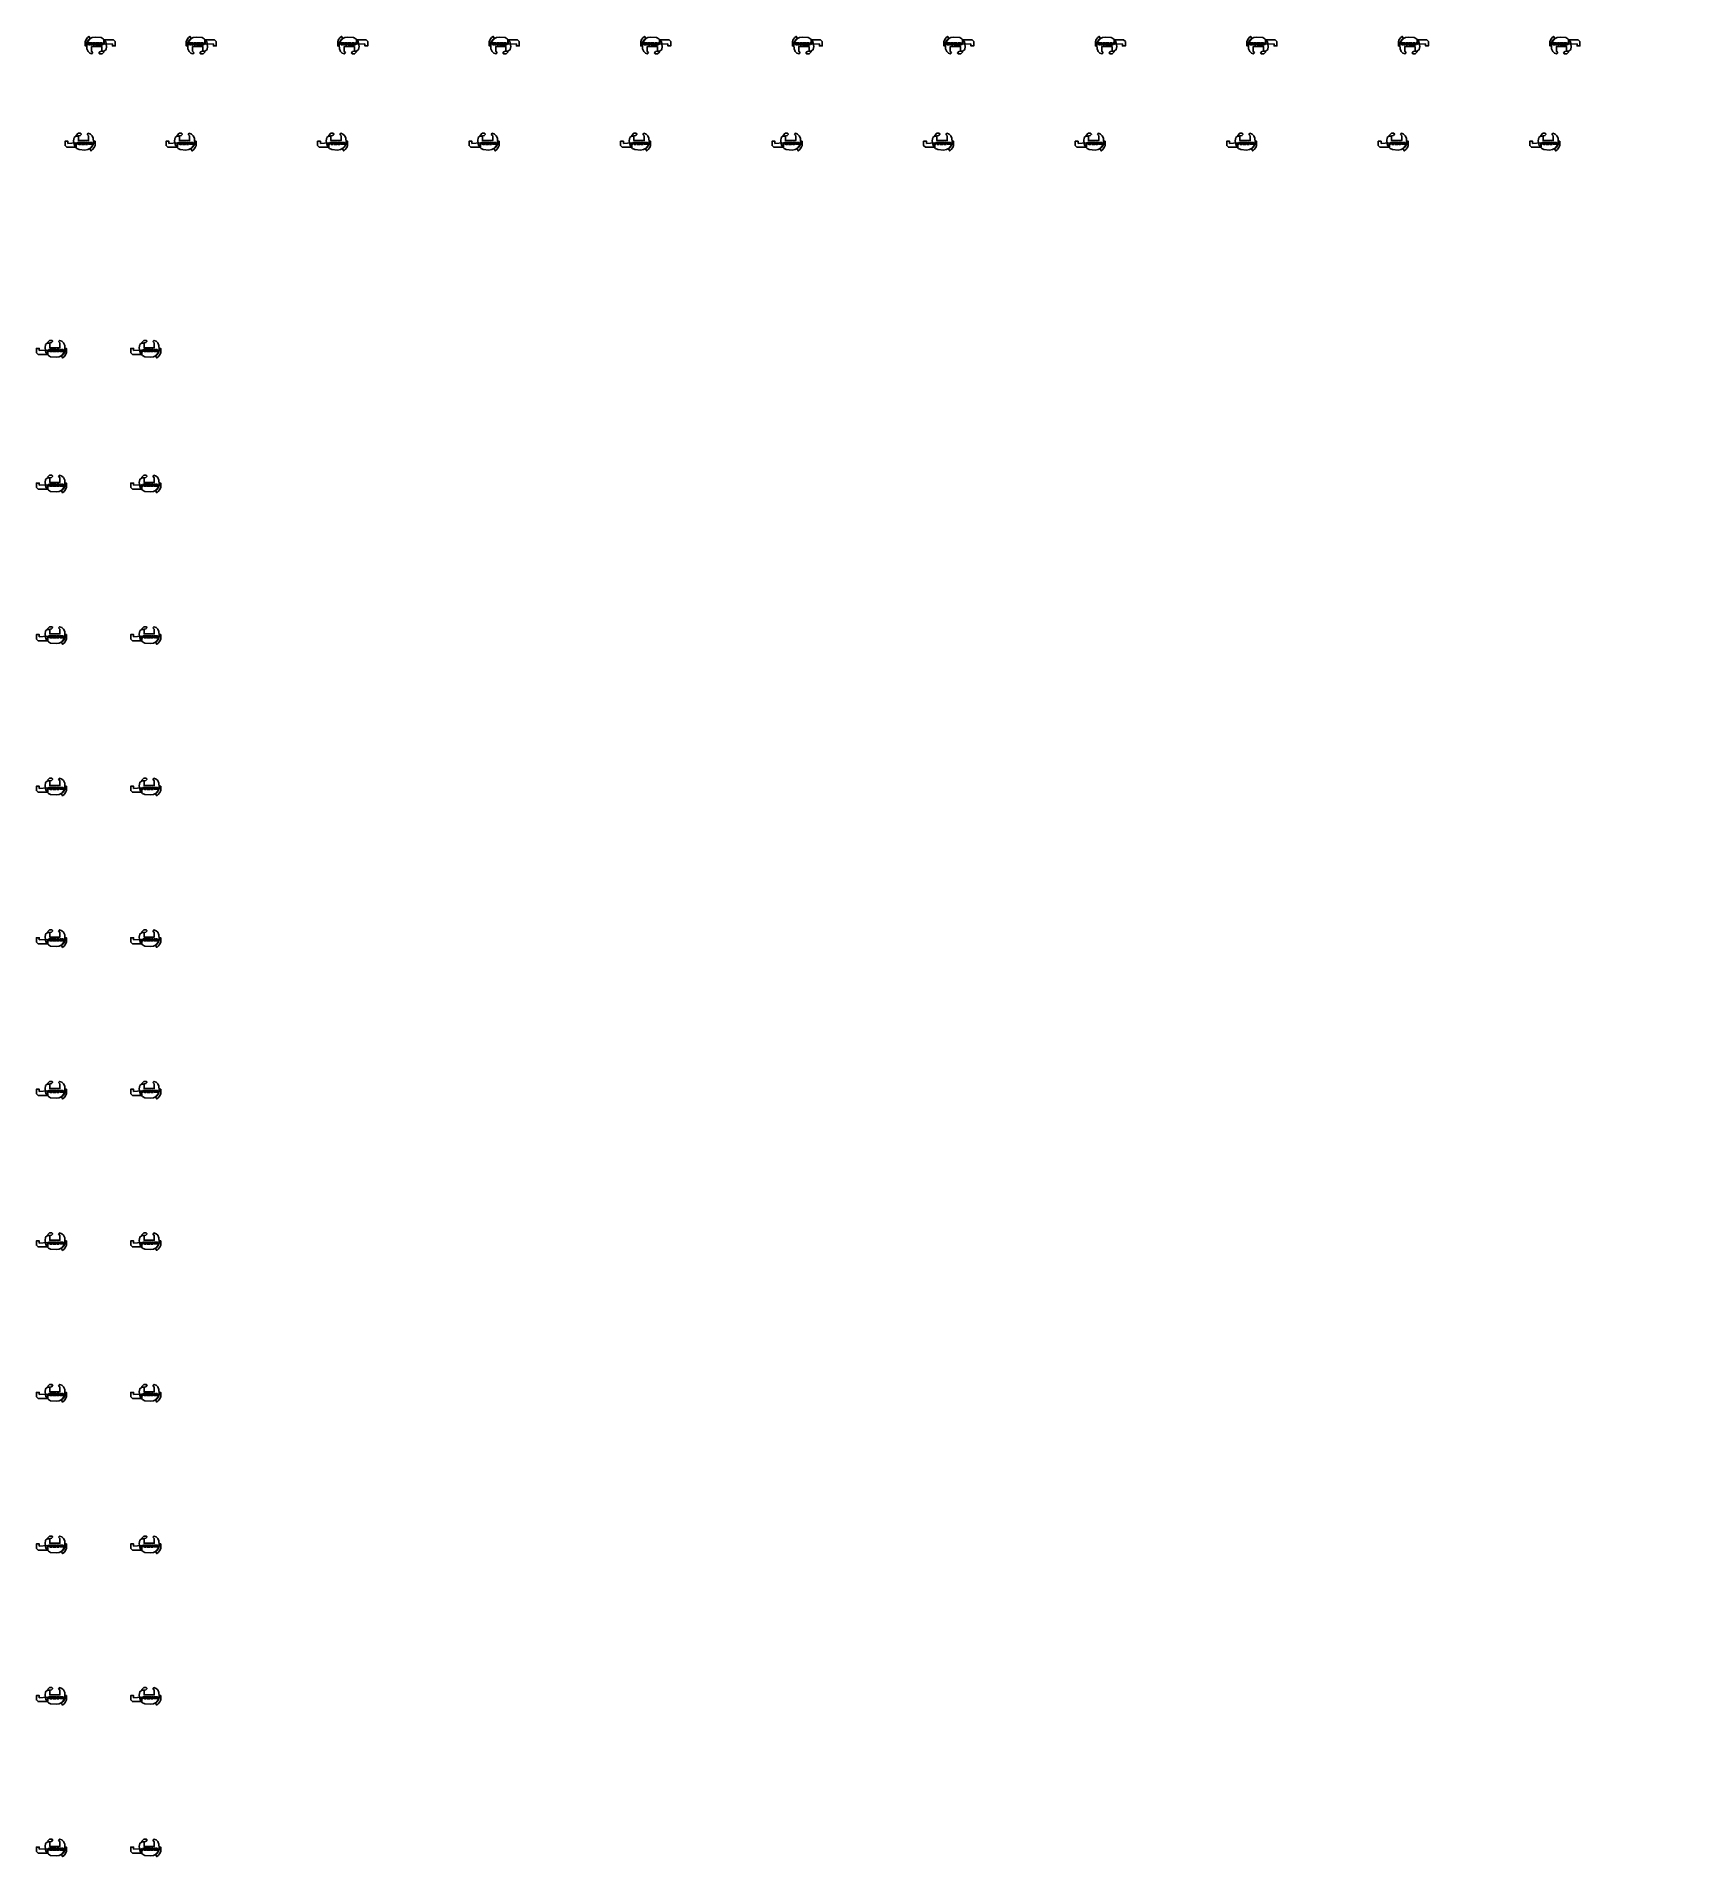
# Model space of a CAD drawing. Extents: x 2.4 to 12.2, y -14.7 to -3.9.
import ezdxf

# ---------------------------------------------------------------- set-up
doc = ezdxf.new("R2010")
doc.units = 0
doc.layers.add('ATK_Panel', color=7, linetype='Continuous')

# ---------------------------------------------------------------- blocks, each defined once
blk = doc.blocks.new('ATK_Union10004220')
for points, elevation in [([(-0.017, 0.038), (-0.011, 0.044), (0.002, 0.039), (0.012, 0.03), (0.019, 0.015), (0.02, -0.007), (0.016, -0.026), (0.002, -0.045), (-0.013, -0.053), (-0.031, -0.055), (-0.065, -0.053), (-0.078, -0.046), (-0.093, -0.029), (-0.098, 0), (-0.095, 0.019), (-0.085, 0.027), (-0.07, 0.028), (-0.07, 0.001), (-0.009, 0.001), (-0.009, 0.029)], 0.12), ([(-0.083, 0.032), (-0.071, 0.044), (-0.057, 0.044), (-0.052, 0.039), (-0.059, 0.031), (-0.082, 0.028)], 0.12), ([(-0.132, -0.016), (-0.132, -0.003), (-0.149, -0.003), (-0.149, -0.029), (-0.139, -0.039), (-0.082, -0.039), (-0.084, -0.013), (-0.132, -0.016)], 0.126), ([(-0.077, -0.021), (-0.081, -0.021), (-0.075, -0.01), (-0.052, -0.01), (-0.052, -0.012), (-0.057, -0.012), (-0.057, -0.022), (-0.062, -0.022), (-0.062, -0.012), (-0.069, -0.012), (-0.064, -0.022), (-0.068, -0.022), (-0.069, -0.019), (-0.077, -0.019)], 0.15), ([(-0.075, -0.017), (-0.073, -0.012), (-0.07, -0.017)], 0.15), ([(-0.051, -0.022), (-0.051, -0.01), (-0.038, -0.01), (-0.038, -0.012), (-0.047, -0.012), (-0.047, -0.014), (-0.039, -0.014), (-0.039, -0.016), (-0.048, -0.016), (-0.048, -0.019), (-0.039, -0.019), (-0.039, -0.022)], 0.15), ([(-0.037, -0.022), (-0.037, -0.01), (-0.031, -0.01), (-0.025, -0.019), (-0.025, -0.01), (-0.021, -0.01), (-0.021, -0.022), (-0.027, -0.022), (-0.033, -0.013), (-0.033, -0.022)], 0.15), ([(-0.019, -0.022), (-0.019, -0.01), (-0.016, -0.01), (-0.016, -0.014), (-0.017, -0.017), (-0.009, -0.01), (-0.004, -0.01), (-0.011, -0.015), (-0.003, -0.021), (-0.008, -0.021), (-0.014, -0.017), (-0.016, -0.017), (-0.016, -0.022)], 0.15), ([(0.022, -0.003), (0.029, -0.003), (0.029, -0.028), (0.024, -0.041), (0.015, -0.053), (0.006, -0.06), (-0.001, -0.048), (0.009, -0.039), (0.017, -0.027), (0.021, -0.015)], 0.12)]:
    blk.add_lwpolyline(points, close=True, dxfattribs=dict(elevation=elevation))
at = {"elevation": 0.15}
for points in [[(-0.003, -0.019), (-0.003, -0.013), (0, -0.01), (0.009, -0.01), (0.012, -0.013), (0.012, -0.018), (0.01, -0.021), (0, -0.021), (-0.003, -0.019)], [(0.001, -0.018), (0.001, -0.013), (0.002, -0.012), (0.008, -0.012), (0.009, -0.013), (0.009, -0.018), (0.008, -0.019), (0.003, -0.019), (0.001, -0.018)]]:
    blk.add_lwpolyline(points, dxfattribs=at)
for points, invisible_edges in [([(-0.098, 0, 0.15), (-0.07, 0.001, 0.15), (-0.07, 0.028, 0.15), (-0.085, 0.027, 0.15)], 9), ([(-0.098, 0, 0.12), (-0.07, 0.001, 0.12), (-0.07, 0.028, 0.12), (-0.085, 0.027, 0.12)], 9), ([(-0.085, 0.027, 0.15), (-0.095, 0.019, 0.15), (-0.098, 0, 0.15), (-0.085, 0.027, 0.15)], 4), ([(-0.085, 0.027, 0.12), (-0.095, 0.019, 0.12), (-0.098, 0, 0.12), (-0.085, 0.027, 0.12)], 4), ([(-0.07, 0.001, 0.15), (-0.078, -0.046, 0.15), (-0.093, -0.029, 0.15), (-0.098, 0, 0.15)], 9), ([(-0.07, 0.001, 0.12), (-0.078, -0.046, 0.12), (-0.093, -0.029, 0.12), (-0.098, 0, 0.12)], 9), ([(-0.083, 0.032, 0.15), (-0.071, 0.044, 0.15), (-0.057, 0.044, 0.15), (-0.052, 0.039, 0.15)], 8), ([(-0.083, 0.032, 0.12), (-0.071, 0.044, 0.12), (-0.057, 0.044, 0.12), (-0.052, 0.039, 0.12)], 8), ([(-0.052, 0.039, 0.15), (-0.059, 0.031, 0.15), (-0.082, 0.028, 0.15), (-0.083, 0.032, 0.15)], 8), ([(-0.052, 0.039, 0.12), (-0.059, 0.031, 0.12), (-0.082, 0.028, 0.12), (-0.083, 0.032, 0.12)], 8), ([(-0.07, 0.001, 0.15), (-0.065, -0.053, 0.15), (-0.078, -0.046, 0.15), (-0.07, 0.001, 0.15)], 5), ([(-0.07, 0.001, 0.12), (-0.065, -0.053, 0.12), (-0.078, -0.046, 0.12), (-0.07, 0.001, 0.12)], 5), ([(-0.009, 0.001, 0.15), (0.002, -0.045, 0.15), (-0.013, -0.053, 0.15), (-0.07, 0.001, 0.15)], 5), ([(-0.07, 0.001, 0.15), (-0.013, -0.053, 0.15), (-0.031, -0.055, 0.15), (-0.07, 0.001, 0.15)], 5), ([(-0.07, 0.001, 0.15), (-0.031, -0.055, 0.15), (-0.065, -0.053, 0.15), (-0.07, 0.001, 0.15)], 5), ([(-0.009, 0.001, 0.12), (0.002, -0.045, 0.12), (-0.013, -0.053, 0.12), (-0.07, 0.001, 0.12)], 5), ([(-0.07, 0.001, 0.12), (-0.013, -0.053, 0.12), (-0.031, -0.055, 0.12), (-0.07, 0.001, 0.12)], 5), ([(-0.07, 0.001, 0.12), (-0.031, -0.055, 0.12), (-0.065, -0.053, 0.12), (-0.07, 0.001, 0.12)], 5), ([(-0.017, 0.038, 0.15), (-0.011, 0.044, 0.15), (0.002, 0.039, 0.15), (-0.009, 0.029, 0.15)], 4), ([(-0.017, 0.038, 0.12), (-0.011, 0.044, 0.12), (0.002, 0.039, 0.12), (-0.009, 0.029, 0.12)], 4), ([(-0.009, 0.029, 0.15), (0.002, 0.039, 0.15), (0.012, 0.03, 0.15), (-0.009, 0.029, 0.15)], 5), ([(-0.009, 0.029, 0.12), (0.002, 0.039, 0.12), (0.012, 0.03, 0.12), (-0.009, 0.029, 0.12)], 5), ([(-0.009, 0.029, 0.15), (0.012, 0.03, 0.15), (0.019, 0.015, 0.15), (-0.009, 0.029, 0.15)], 5), ([(-0.009, 0.029, 0.12), (0.012, 0.03, 0.12), (0.019, 0.015, 0.12), (-0.009, 0.029, 0.12)], 5), ([(-0.009, 0.029, 0.15), (-0.009, 0.001, 0.15), (0.02, -0.007, 0.15), (0.019, 0.015, 0.15)], 10), ([(-0.009, 0.029, 0.12), (-0.009, 0.001, 0.12), (0.02, -0.007, 0.12), (0.019, 0.015, 0.12)], 10), ([(-0.009, 0.001, 0.15), (0.02, -0.007, 0.15), (0.016, -0.026, 0.15), (-0.009, 0.001, 0.15)], 5), ([(-0.009, 0.001, 0.15), (0.016, -0.026, 0.15), (0.002, -0.045, 0.15), (-0.009, 0.001, 0.15)], 5), ([(-0.009, 0.001, 0.12), (0.02, -0.007, 0.12), (0.016, -0.026, 0.12), (-0.009, 0.001, 0.12)], 5), ([(-0.009, 0.001, 0.12), (0.016, -0.026, 0.12), (0.002, -0.045, 0.12), (-0.009, 0.001, 0.12)], 5), ([(-0.132, -0.016, 0.141), (-0.132, -0.003, 0.141), (-0.149, -0.003, 0.141), (-0.149, -0.029, 0.141)], 8), ([(-0.132, -0.016, 0.126), (-0.132, -0.003, 0.126), (-0.149, -0.003, 0.126), (-0.149, -0.029, 0.126)], 8), ([(-0.149, -0.029, 0.141), (-0.139, -0.039, 0.141), (-0.132, -0.016, 0.141)], 10), ([(-0.149, -0.029, 0.126), (-0.139, -0.039, 0.126), (-0.132, -0.016, 0.126)], 10), ([(-0.084, -0.013, 0.141), (-0.084, -0.039, 0.141), (-0.139, -0.039, 0.141), (-0.132, -0.016, 0.141)], 4), ([(-0.084, -0.013, 0.126), (-0.084, -0.039, 0.126), (-0.139, -0.039, 0.126), (-0.132, -0.016, 0.126)], 4), ([(-0.001, -0.048, 0.15), (0.006, -0.06, 0.15), (0.015, -0.053, 0.15), (0.009, -0.039, 0.15)], 4), ([(-0.001, -0.048, 0.12), (0.006, -0.06, 0.12), (0.015, -0.053, 0.12), (0.009, -0.039, 0.12)], 4), ([(0.009, -0.039, 0.15), (0.015, -0.053, 0.15), (0.024, -0.041, 0.15), (0.017, -0.027, 0.15)], 5), ([(0.009, -0.039, 0.12), (0.015, -0.053, 0.12), (0.024, -0.041, 0.12), (0.017, -0.027, 0.12)], 5), ([(0.017, -0.027, 0.15), (0.024, -0.041, 0.15), (0.029, -0.028, 0.15), (0.021, -0.015, 0.15)], 5), ([(0.017, -0.027, 0.12), (0.024, -0.041, 0.12), (0.029, -0.028, 0.12), (0.021, -0.015, 0.12)], 5), ([(0.021, -0.015, 0.15), (0.029, -0.028, 0.15), (0.029, -0.003, 0.15), (0.022, -0.003, 0.15)], 1), ([(0.021, -0.015, 0.12), (0.029, -0.028, 0.12), (0.029, -0.003, 0.12), (0.022, -0.003, 0.12)], 1)]:
    blk.add_3dface(points, dxfattribs=dict(invisible_edges=invisible_edges))

msp = doc.modelspace()

# ---------------------------------------------------------------- block references
at = {"layer": 'ATK_Panel', "rotation": 180}
for p in [(2.67, -3.99, 2.15), (2.67, -3.99, 0.55), (3.27, -3.99, 2.15), (3.27, -3.99, 0.55), (4.17, -3.99, 2.15), (4.17, -3.99, 0.55), (5.07, -3.99, 2.15), (5.07, -3.99, 0.55), (5.97, -3.99, 2.15), (5.97, -3.99, 0.55), (6.87, -3.99, 2.15), (6.87, -3.99, 0.55), (7.77, -3.99, 2.15), (7.77, -3.99, 0.55), (8.67, -3.99, 2.15), (8.67, -3.99, 0.55), (9.57, -3.99, 2.15), (9.57, -3.99, 0.55), (10.47, -3.99, 2.15), (10.47, -3.99, 0.55), (11.37, -3.99, 2.15), (11.37, -3.99, 0.55)]:
    msp.add_blockref('ATK_Union10004220', p, dxfattribs=at)
at = {"layer": 'ATK_Panel'}
for p in [(2.67, -4.55, 2.15), (2.67, -4.55, 0.55), (3.27, -4.55, 2.15), (3.27, -4.55, 0.55), (4.17, -4.55, 2.15), (4.17, -4.55, 0.55), (5.07, -4.55, 2.15), (5.07, -4.55, 0.55), (5.97, -4.55, 2.15), (5.97, -4.55, 0.55), (6.87, -4.55, 2.15), (6.87, -4.55, 0.55), (7.77, -4.55, 2.15), (7.77, -4.55, 0.55), (8.67, -4.55, 2.15), (8.67, -4.55, 0.55), (9.57, -4.55, 2.15), (9.57, -4.55, 0.55), (10.47, -4.55, 2.15), (10.47, -4.55, 0.55), (11.37, -4.55, 2.15), (11.37, -4.55, 0.55), (2.5, -5.78, 2.15), (2.5, -5.78, 0.55), (3.06, -5.78, 2.15), (3.06, -5.78, 0.55), (2.5, -6.58, 2.15), (2.5, -6.58, 0.55), (3.06, -6.58, 2.15), (3.06, -6.58, 0.55), (2.5, -7.48, 2.15), (2.5, -7.48, 0.55), (3.06, -7.48, 2.15), (3.06, -7.48, 0.55), (2.5, -8.38, 2.15), (2.5, -8.38, 0.55), (3.06, -8.38, 2.15), (3.06, -8.38, 0.55), (2.5, -9.28, 2.15), (2.5, -9.28, 0.55), (3.06, -9.28, 2.15), (3.06, -9.28, 0.55), (2.5, -10.18, 2.15), (2.5, -10.18, 0.55), (3.06, -10.18, 2.15), (3.06, -10.18, 0.55), (2.5, -11.08, 2.15), (2.5, -11.08, 0.55), (3.06, -11.08, 2.15), (3.06, -11.08, 0.55), (2.5, -11.98, 2.15), (2.5, -11.98, 0.55), (3.06, -11.98, 2.15), (3.06, -11.98, 0.55), (2.5, -12.88, 2.15), (2.5, -12.88, 0.55), (3.06, -12.88, 2.15), (3.06, -12.88, 0.55), (2.5, -13.78, 2.15), (2.5, -13.78, 0.55), (3.06, -13.78, 2.15), (3.06, -13.78, 0.55), (2.5, -14.68, 2.15), (2.5, -14.68, 0.55), (3.06, -14.68, 2.15), (3.06, -14.68, 0.55)]:
    msp.add_blockref('ATK_Union10004220', p, dxfattribs=at)

doc.saveas('drawing.dxf')
